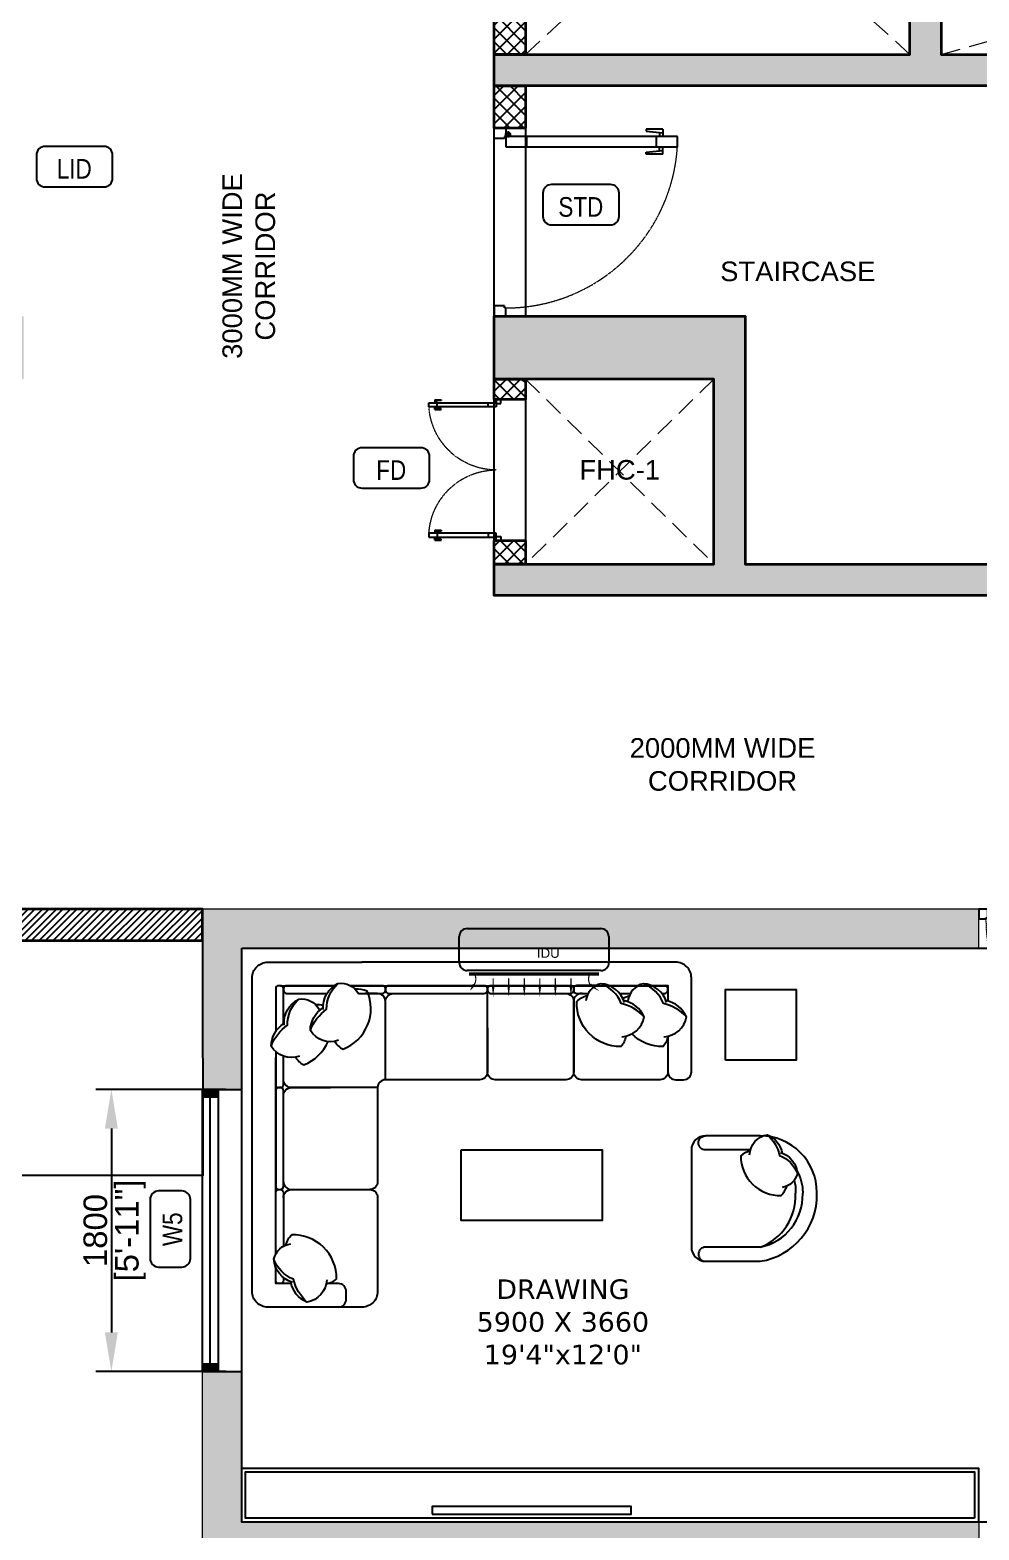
# Model space of a CAD drawing. Header units: millimetres. Extents: x 94643 to 134206, y 115494 to 180803.
# Drawn here: x 114201 to 120250, y 132077 to 141644 of the extents above; entities that cross this region are included whole.
import ezdxf
from ezdxf.enums import TextEntityAlignment as Align

# ---------------------------------------------------------------- set-up
doc = ezdxf.new("R2010")
doc.units = ezdxf.units.MM
for name, pattern in [('( Hidden )', [0.375, 0.25, -0.125]), ('3BHK  WEST_UN-3$0$DASHED', [0.75, 0.5, -0.25]), ('Core & corridor$0$Core_FF & Typical_TD$0$DASHED', [0.75, 0.5, -0.25])]:
    doc.linetypes.add(name, pattern=pattern)
for name, color, linetype in [('A-1S Sofa', 253, 'Continuous'), ('A-6S Sofa', 253, 'Continuous'), ('A-AC', 252, 'Continuous'), ('A-Dimensions', 4, 'Continuous'), ('A-Door', 11, 'Continuous'), ('A-Door Line', 8, 'Continuous'), ('A-Elevation 10', 8, 'Continuous'), ('A-Furniture', 8, 'Continuous'), ('A-Hatch', 252, 'Continuous'), ('A-Room Boundary', 44, 'Continuous'), ('A-Shaft', 8, 'Continuous'), ('A-Sofa Center  Table', 253, 'Continuous'), ('A-Sofa Side Table', 253, 'Continuous'), ('A-Text Main', 44, 'Continuous'), ('A-TV', 253, 'Continuous'), ('A-TV Unit', 252, 'Continuous'), ('A-Window', 4, 'Continuous')]:
    doc.layers.add(name, color=color, linetype=linetype)
doc.layers.add('A-Wall', color=240, linetype='Continuous', lineweight=35)
doc.styles.add('2024-08-29_TOWER-A$0$simplex-0.8', font='simplex.shx', dxfattribs={"width": 0.8})
doc.styles.add('3.5BHK WEST-UN-6$0$grid_text', font='verdana.ttf')
doc.styles.add('3BHK  WEST_UN-2$0$AMISH', font='arial.ttf')
doc.styles.add('ARIAL', font='ARIALN.TTF')
doc.styles.add('Core & corridor$0$Standard', font='arial.ttf')
doc.styles.add('S', font='arial.ttf', dxfattribs={"height": 150})
doc.dimstyles.new('DIMSMALL', dxfattribs={"dimtxt": 150, "dimasz": 250, "dimexe": 100, "dimexo": 100, "dimgap": 25, "dimtad": 1, "dimdec": 0, "dimzin": 0, "dimdsep": 46, "dimtxsty": 'S', "dimcen": 0, "dimdle": 100, "dimclrd": 8, "dimclre": 8, "dimclrt": 256, "dimazin": 0, "dimtfac": 1, "dimtdec": 0, "dimtix": 1, "dimtmove": 0, "dimatfit": 3, "dimldrblk": '12_DatumFilled', "dimfxl": 1, "dimtolj": 1, "dimtzin": 0, "dimlwd": -1, "dimlwe": -1, "dimarcsym": 1})

# ---------------------------------------------------------------- blocks, each defined once
blk = doc.blocks.new('Core & corridor$0$Core_FF & Typical_TD$0$bshdj')
for p, q in [((-2287, 1074), (-2240, 1074)), ((-2287, 1074), (-2287, 968)), ((-2273, 968), (-2264, 1074)), ((-2265, 1054), (-2240, 1054)), ((-2240, 1168), (-2240, 75)), ((-2173, 1168), (-2240, 1168)), ((-2173, 1034), (-2240, 1034)), ((-2173, 75), (-2173, 1168)), ((-2127, 1074), (-2173, 1074)), ((-2148, 1054), (-2173, 1054)), ((-2140, 968), (-2150, 1074)), ((-2127, 1074), (-2127, 968)), ((-167, 1074), (-167, 968)), ((-167, 1074), (-120, 1074)), ((-153, 968), (-143, 1074)), ((-145, 1054), (-120, 1054)), ((-120, 75), (-120, 1168)), ((-120, 1168), (-53, 1168)), ((-120, 1034), (-53, 1034)), ((-53, 1168), (-53, 75)), ((-7, 1074), (-53, 1074)), ((-28, 1054), (-53, 1054)), ((-20, 968), (-30, 1074)), ((-7, 1074), (-7, 968)), ((-2287, 968), (-2273, 968)), ((-2127, 968), (-2140, 968)), ((-167, 968), (-153, 968)), ((-7, 968), (-20, 968)), ((-2293, 0), (-2293, 75)), ((-2293, 75), (-2240, 75)), ((-2227, 0), (-2293, 0)), ((-2273, 88), (-2233, 88)), ((-2253, 108), (-2253, 68)), ((-2173, 208), (-2240, 208)), ((-2240, 75), (-2240, 67)), ((-2240, 75), (-2173, 75)), ((-2240, 67), (-2227, 67)), ((-2227, 67), (-2227, 0)), ((-120, 208), (-53, 208)), ((-53, 75), (-120, 75)), ((-120, 75), (-120, 75)), ((-67, 67), (-67, 0)), ((-53, 67), (-67, 67)), ((-67, 0), (0, 0)), ((-20, 88), (-60, 88)), ((0, 75), (-53, 75)), ((-53, 75), (-53, 67)), ((-40, 108), (-40, 68)), ((0, 0), (0, 75))]:
    blk.add_line(p, q)
for centre in [(-2253, 88), (-40, 88)]:
    blk.add_circle(centre, 13.3)
at = {"linetype": 'Core & corridor$0$Core_FF & Typical_TD$0$DASHED', "lineweight": 0}
for centre, start, end in [((-2243, 73), 0.0822, 86.3506), ((-50, 73), 93.6494, 179.9178)]:
    blk.add_arc(centre, 1097, start, end, dxfattribs=at)
blk = doc.blocks.new('Core & corridor$0$Core_FF & Typical_TD$0$Door11')
at = {"layer": 'A-Door'}
for p, q in [((-991.7, 0), (-1050, 0)), ((-1050, 0), (-1050, -65.6)), ((-58.3, 0), (0, 0)), ((0, 0), (0, -65.6)), ((-1050, -65.6), (-1003.4, -65.6)), ((-1003.4, -65.6), (-1003.4, -58.3)), ((-1003.4, -58.3), (-991.7, -58.3)), ((-991.7, -58.3), (-991.7, 0)), ((-104.9, -65.6), (-104.9, -1021.8)), ((-46.6, -65.6), (-104.9, -65.6)), ((-104.9, -65.6), (-104.9, -65.6)), ((-58.3, -58.3), (-58.3, 0)), ((-46.6, -58.3), (-58.3, -58.3)), ((-17.5, -77.3), (-52.5, -77.3)), ((-46.6, -65.6), (-46.6, -58.3)), ((-46.6, -1021.8), (-46.6, -65.6)), ((0, -65.6), (-46.6, -65.6)), ((-35, -94.7), (-35, -59.8)), ((-104.9, -182.2), (-46.6, -182.2)), ((-145.8, -846.8), (-134.1, -846.8)), ((-145.8, -940.1), (-145.8, -846.8)), ((-134.1, -846.8), (-125.5, -940.1)), ((-104.9, -905.1), (-46.6, -905.1)), ((-17.5, -846.8), (-26.1, -940.1)), ((-5.8, -846.8), (-17.5, -846.8)), ((-5.8, -940.1), (-5.8, -846.8)), ((-145.8, -940.1), (-104.9, -940.1)), ((-127.1, -922.6), (-104.9, -922.6)), ((-24.5, -922.6), (-46.6, -922.6)), ((-5.8, -940.1), (-46.6, -940.1)), ((-104.9, -1021.8), (-46.6, -1021.8))]:
    blk.add_line(p, q, dxfattribs=at)
blk.add_circle((-35, -77.3), 11.7, dxfattribs=at)
at = {"layer": 'A-Door', "linetype": 'Core & corridor$0$Core_FF & Typical_TD$0$DASHED', "lineweight": 0}
blk.add_arc((-43.9, -64.2), 959.5, 180.08223, 266.3506, dxfattribs=at)
blk = doc.blocks.new('Core & corridor$0$A$C436b777d')
at = {"layer": 'A-Hatch'}
h = blk.add_hatch(color=256, dxfattribs=at)
h.dxf.hatch_style = 1
h.paths.add_polyline_path([(250, -3072.7), (2950, -3072.6), (2950, -2672.7), (0.5, -2672.7), (0.5, -12132.6), (2950, -12132.7), (2950, -11732.7), (250.5, -11732.7), (250.5, -9577.7), (2950, -9577.7), (2950, -9377.8), (250.5, -9377.7), (250.5, -7222.7), (2950, -7222.7), (2950, -5565), (2700, -5565), (2700.2, -6972.7), (250.5, -6972.7)])
h.paths.add_polyline_path([(3300, 6580.6), (3300, 9502.1), (3500, 9502.1), (3500.1, 35), (0.4, 35), (0.5, 6682.1), (250, 6682.1), (250.5, 435), (3300.5, 435)])
edge = h.paths.add_edge_path()
edge.add_line((3300, 14502.1), (2580, 14502.1))
edge.add_line((2580, 14502.1), (2580, 15744))
edge.add_line((2580, 15744), (3500, 15744))
edge.add_line((3500, 15744), (3500, 16044))
edge.add_line((3500, 16044), (2380, 16044))
edge.add_line((2380, 16044), (2380, 14502.1))
edge.add_line((2380, 14502.1), (0.5, 14502.1))
edge.add_line((0.5, 14502.1), (0.5, 7866.6))
edge.add_line((0.5, 7866.6), (250.5, 7866.6))
edge.add_line((250.5, 7866.6), (250.5, 14102.1))
edge.add_line((250.5, 14102.1), (2380, 14102.1))
edge.add_line((2380, 14102.1), (2380, 10852.1))
edge.add_line((2380, 10852.1), (2580, 10852.1))
edge.add_line((2580, 10852.1), (2580, 14102.1))
edge.add_line((2580, 14102.1), (3300, 14102.1))
edge.add_line((3300, 14102.1), (3300, 10702.1))
edge.add_line((3300, 10702.1), (3500, 10702.1))
edge.add_line((3500, 10702.1), (3500, 14502.1))
edge.add_line((3500, 14502.1), (2580, 14502.1))
h = blk.add_hatch(color=256, dxfattribs=at)
h.dxf.hatch_style = 1
h.paths.add_polyline_path([(12050, -10062.7), (14174.6, -10062.7), (14174.6, -13512.7), (5950, -13512.7), (5950, -13312.7), (7350, -13312.7), (7350, -12132.7), (5950, -12132.7), (5950, -11732.7), (7550, -11732.7), (7550, -13312.7), (13974.6, -13312.7), (13974.6, -10262.7), (9764, -10262.7), (9764, -10062.7), (11850, -10062.7), (11850, -9202.4), (8800, -9202.4), (8800, -10062.7), (9144, -10062.7), (9144, -10262.7), (5950, -10262.7), (5950, -10062.7), (8600, -10062.7), (8600, -7832.6), (5500, -7832.6), (5500, -7632.6), (8800, -7632.6), (8800, -9002.4), (12050, -9002.4)])
h = blk.add_hatch(dxfattribs=at)
h.set_pattern_fill('ANSI37', color=256, scale=20)
h.set_pattern_definition([(45, (27573.86, 93), (-44.90128, 44.90128), []), (135, (27573.86, 93), (-44.90128, -44.90128), [])])
h.paths.add_polyline_path([(5950, -9431.8), (6150, -9431.8), (6150, -10062.7), (5950, -10062.7)])
h.paths.add_polyline_path([(5950, -7832.6), (6150, -7832.6), (6150, -8231.8), (5950, -8231.8)])
h.paths.add_polyline_path([(5950, -12132.7), (6150, -12132.7), (6150, -12262.7), (5950, -12262.7)])
h.paths.add_polyline_path([(5950, -13162.7), (6150, -13162.7), (6150, -13312.7), (5950, -13312.7)])
h.paths.add_polyline_path([(5950, -10262.7), (6150, -10262.7), (6150, -10532.7), (5950, -10532.7)])
at = {"layer": 'A-Elevation 10'}
for points in [[(6150, -11732.7), (5950, -11732.7), (5950, -10532.7), (6150, -10532.7)], [(6150, -13162.7), (5950, -13162.7), (5950, -12262.7), (6150, -12262.7)]]:
    blk.add_lwpolyline(points, close=True, dxfattribs=at)
at = {"layer": 'A-Shaft', "linetype": '( Hidden )', "lineweight": 0, "ltscale": 500}
for points in [[(6150, -7832.6), (8600, -10062.7)], [(6150, -10062.7), (8550, -7832.6)], [(8800, -10062.7), (11850, -9202.4)], [(7350, -12132.7), (6150, -13312.7)], [(6150, -12132.7), (7350, -13312.7)]]:
    blk.add_lwpolyline(points, dxfattribs=at)
at = {"layer": 'A-Wall'}
for points in [[(12050, -10062.7), (14174.6, -10062.7), (14174.6, -13512.7), (5950, -13512.7), (5950, -13312.7), (7350, -13312.7), (7350, -12132.7), (5950, -12132.7), (5950, -11732.7), (7550, -11732.7), (7550, -13312.7), (13974.6, -13312.7), (13974.6, -10262.7), (9764, -10262.7), (9764, -10062.7), (11850, -10062.7), (11850, -9202.4)], [(8800, -9202.4), (8800, -10062.7), (9144, -10062.7), (9144, -10262.7), (5950, -10262.7), (5950, -10062.7), (8600, -10062.7), (8600, -7832.6)]]:
    blk.add_lwpolyline(points, dxfattribs=at)
for points in [[(5950, -9431.8), (6150, -9431.8), (6150, -10062.7), (5950, -10062.7)], [(5950, -10262.7), (6150, -10262.7), (6150, -10532.7), (5950, -10532.7)], [(5950, -12132.7), (6150, -12132.7), (6150, -12262.7), (5950, -12262.7)], [(5950, -13162.7), (6150, -13162.7), (6150, -13312.7), (5950, -13312.7)]]:
    blk.add_lwpolyline(points, close=True, dxfattribs=at)
at = {"layer": 'A-Door', "ltscale": 5}
for name, p, xscale, yscale, zscale, rotation in [('Core & corridor$0$Core_FF & Typical_TD$0$Door11', (5950, -10532.7), 1.142857140802877, 1.142857140802877, 1.142857140802877, 89.99999594244068), ('Core & corridor$0$Core_FF & Typical_TD$0$bshdj', (5992.3, -13162.7), -0.3924322638604997, 0.3924322638604997, 0.3924322638604998, 90.00000024998234)]:
    blk.add_blockref(name, p, dxfattribs=dict(at, xscale=xscale, yscale=yscale, zscale=zscale, rotation=rotation))
at = {"layer": 'A-Text Main', "char_height": 125, "width": 950.15, "attachment_point": 5, "line_spacing_factor": 1.010232, "style": 'Core & corridor$0$Standard'}
for s, insert in [('STAIRCASE ', (7885.1, -11447)), ('FHC-1', (6750, -12712.7))]:
    blk.add_mtext(s, dxfattribs=dict(at, insert=insert))
blk = doc.blocks.new('2024-08-29_TOWER-A$0$WNTG')
at = {"layer": 'A-Text Main'}
blk.add_lwpolyline([(-187.8, 246.2), (187.8, 246.2, -0.414214), (242.8, 191.2), (242.8, 43.3, -0.414214), (187.8, -11.7), (-187.8, -11.7, -0.414214), (-242.8, 43.3), (-242.8, 191.2, -0.414214)], format="xyb", close=True, dxfattribs=at)
at = {"layer": 'A-Text Main', "style": '2024-08-29_TOWER-A$0$simplex-0.8', "width": 0.8}
blk.add_attdef('WNTG', text='', height=150, dxfattribs=at).set_placement((-1.6, 43), align=Align.CENTER)
blk = doc.blocks.new('Core & corridor')
at = {"linetype": 'Continuous'}
h = blk.add_hatch(dxfattribs=at)
h.set_pattern_fill('ANSI31', color=256, scale=20)
h.set_pattern_definition([(45, (9094.61, 11413.763), (-44.90128, 44.90128), [])])
h.paths.add_polyline_path([(14695.1, 50838.9), (16097.2, 50838.9), (16097.2, 51038.9), (14695.1, 51038.9)])
h.paths.add_polyline_path([(10846, 12913.8), (14684.7, 12913.8), (14684.7, 13113.9), (10846, 13113.9)])
h.paths.add_polyline_path([(20834.7, 15114.5), (20834.7, 13113.9), (21034.8, 13113.9), (21034.8, 15114.5)])
h = blk.add_hatch(dxfattribs=at)
h.set_pattern_fill('ANSI31', color=256, scale=20)
h.set_pattern_definition([(45, (32043.1, 11413.763), (-44.90128, 44.90128), [])])
h.paths.add_polyline_path([(10846, 13113.9), (10846, 12913.8), (14684.7, 12913.8), (14684.7, 13113.9)])
at = {"layer": 'A-Elevation 10'}
blk.add_lwpolyline([(10846.2, 12913.8), (14684.7, 12913.8), (14688.2, 11413.8), (10844.8, 11413.8)], close=True, dxfattribs=at)
at = {"layer": 'A-Wall'}
blk.add_lwpolyline([(10846, 12913.8), (14684.7, 12913.8), (14684.7, 13113.9), (10846, 13113.9)], close=True, dxfattribs=at)
at = {"ltscale": 300}
blk.add_blockref('Core & corridor$0$A$C436b777d', (10594.6, 28627.2), dxfattribs=at)
at = {"layer": 'A-Text Main'}
ref = blk.add_blockref('2024-08-29_TOWER-A$0$WNTG', (13869.3, 17965.9), dxfattribs=dict(at, xscale=-1, rotation=180))
ref.add_attrib('WNTG', 'LID', dxfattribs={"height": 125, "style": 'ARIAL'}).set_placement((13867.7, 17772.5), align=Align.CENTER)
ref = blk.add_blockref('2024-08-29_TOWER-A$0$WNTG', (17098.2, 17723.1), dxfattribs=dict(at, xscale=-1, rotation=180))
ref.add_attrib('WNTG', 'STD', dxfattribs={"height": 125, "style": 'ARIAL'}).set_placement((17096.6, 17529.7), align=Align.CENTER)
ref = blk.add_blockref('2024-08-29_TOWER-A$0$WNTG', (15889.8, 16044.6), dxfattribs=dict(at, xscale=-1, rotation=180))
ref.add_attrib('WNTG', 'FD', dxfattribs={"height": 125, "style": 'ARIAL'}).set_placement((15888.2, 15851.1), align=Align.CENTER)
at = {"layer": 'A-Text Main', "insert": (14980.7, 17215), "char_height": 125, "width": 1745.679, "attachment_point": 5, "rotation": 90, "line_spacing_factor": 1.010232, "style": 'Core & corridor$0$Standard'}
blk.add_mtext('3000MM WIDE CORRIDOR', dxfattribs=at)
at = {"layer": 'A-Text Main', "insert": (17999.9, 14035.5), "char_height": 125, "width": 1745.679, "attachment_point": 5, "line_spacing_factor": 1.010232, "style": 'Core & corridor$0$Standard'}
blk.add_mtext('2000MM WIDE CORRIDOR', dxfattribs=at)
blk = doc.blocks.new('*D241')
at = {"layer": 'A-Dimensions', "color": 8, "transparency": 16777216}
for p, q in [((115450.4, 134887.7), (114619.8, 134887.7)), ((114719.8, 134637.7), (114719.8, 133337.7)), ((115450.4, 133087.7), (114619.8, 133087.7))]:
    blk.add_line(p, q, dxfattribs=at)
for points in [[(114678.1, 134637.7), (114761.4, 134637.7), (114719.8, 134887.7)], [(114678.1, 133337.7), (114761.4, 133337.7), (114719.8, 133087.7)]]:
    blk.add_solid(points, dxfattribs=at)
at = {"layer": 'Defpoints', "color": 0, "transparency": 16777216}
for p in [(115550.4, 134887.7), (114719.8, 133087.7), (115550.4, 133087.7)]:
    blk.add_point(p, dxfattribs=at)
at = {"layer": 'A-Dimensions', "lineweight": 30, "transparency": 16777216, "char_height": 150, "attachment_point": 5, "rotation": 90, "style": 'S'}
for s, insert in [('\\A1;[5\'-11"]', (114840.9, 133987.7)), ('\\A1;1800', (114618.2, 133987.7))]:
    blk.add_mtext(s, dxfattribs=dict(at, insert=insert))
blk = doc.blocks.new('12_DatumFilled')
at = {"color": 8, "linetype": 'ByBlock'}
blk.add_solid([(0, 0.577), (-1, 0), (0, -0.577)], dxfattribs=at)
blk = doc.blocks.new('3.5BHK WEST-UN-6$0$A$C419e3904')
at = {"layer": 'A-6S Sofa'}
for points in [[(1500, 419.6), (1500, 700, 0.414214), (1450, 750), (850, 750, -0.414214), (800, 800), (800, 1400, 0.414214), (750, 1450, 0.414214), (800, 1500), (800, 2100, 0.414214), (700, 2200), (100, 2200, 0.414214), (0, 2100), (0, 100, 0.414214), (100, 0), (700, 0)], [(349.5, 2168.2, 0.14773), (263.6, 2022, 0.213343), (137.6, 1893.1, 0.178662)], [(475.6, 2024.9, 0.356772), (349.5, 2168.2, 0.249542), (245.7, 2038.4, -9.61688)], [(550, 2200, -0.414214), (600, 2150), (600, 2100, -0.414214), (550, 2050), (472.5, 2050)], [(256.7, 2042.2, 0.306663), (137.6, 1893.1, 0.30633), (246.4, 1795.7, -0.872847)], [(200, 2011.8), (200, 2030, 0.414214), (180, 2050), (170, 2050, 0.414214), (150, 2030)], [(472.5, 2050.1, -0.165541), (538.6, 2019.2, -0.425989), (252.1, 1738.4, -0.121523), (212.7, 1805, 7.115464)], [(150, 1861.6), (150, 1470, 0.414214), (170, 1450), (180, 1450, 0.414214), (200, 1470), (200, 1811.3, 0.414214)], [(200, 1500, 0.414214), (250, 1450), (750, 1450, 0.414214)], [(200, 1400, -0.414214), (250, 1450)], [(200, 1125), (200, 850, 0.414214), (250, 800), (500, 800)], [(150, 569.7), (150, 780, -0.414214), (170, 800), (180, 800, -0.414214), (200, 780), (200, 599.1)], [(800, 800), (250, 800, 0.414214), (200, 750), (200, 625.6)], [(2800, 700), (2800, 100, -0.414214), (2700, 0), (700, 0)], [(850, 750), (850, 250, -0.414214), (800, 200), (720.9, 200)], [(2050, 474.7), (2050, 700, 0.414214), (2000, 750), (1550, 750, 0.414214), (1500, 700), (1500, 180.2)], [(2650, 472.9), (2650, 700, 0.414214), (2600, 750), (2100, 750, 0.414214), (2050, 700), (2050, 249.5)], [(2650, 572.5), (2650, 700, -0.414214), (2700, 750), (2750, 750, -0.414214), (2800, 700)], [(301, 598.6, 0.356772), (121.1, 535.1, 0.249542), (202.8, 390.3, -9.61688)], [(276.5, 605.2, -0.165541), (329.8, 655, -0.200231), (484, 506.3, -0.121523)], [(121.1, 535.1, 0.14773), (224.6, 400.9, 0.213343), (297.3, 235.9, 0.178662)], [(550.9, 498.2, 0.356772), (371, 434.7, 0.249542), (452.7, 289.9, -9.61688)], [(526.4, 504.8, -0.165541), (579.7, 554.5, -0.425989), (733.5, 184, -0.121523), (656.9, 172.3, 7.115464)], [(2380.8, 472, 0.165541), (2349.8, 538, 0.425989), (2069, 251.6, 0.121523), (2135.7, 212.1, -7.115464)], [(2650.1, 472, 0.165541), (2619.2, 538, 0.200231), (2420.7, 457.6, 0.121523)], [(200, 392.2), (200, 170, -0.414214), (180, 150), (170, 150, -0.414214), (150, 170), (150, 442.5)], [(203.3, 402.1, 0.306663), (297.3, 235.9, 0.30633), (428.3, 300.5, -0.872847)], [(371, 434.7, 0.14773), (474.5, 300.5, 0.213343), (547.2, 135.4, 0.178662)], [(2106, 199.5), (2100, 199.5, -0.414214), (2050, 249.5), (2050, 474.7)], [(2355.6, 475, -0.356772), (2498.8, 349, -0.249542), (2369, 245.1, 9.61688)], [(2624.9, 475, -0.356772), (2768.2, 349, -0.249542), (2638.4, 245.1, 9.61688)], [(453.3, 301.6, 0.306663), (547.2, 135.4, 0.30633), (678.2, 200.1, -0.872847)], [(2498.8, 349, -0.14773), (2352.7, 263.1, -0.213343), (2223.8, 137, -0.178662)], [(2768.2, 349, -0.14773), (2622, 263.1, -0.213343), (2493.1, 137, -0.178662)], [(523.1, 150), (220, 150, -0.414214), (200, 170), (200, 180, -0.414214), (220, 200), (477.2, 200)], [(453.2, 275.2, -0.071865), (407, 272.7, 7.115464)], [(678.1, 200), (830, 200, -0.414214), (850, 180), (850, 170, -0.414214), (830, 150), (627, 150)], [(850, 250), (850, 250, 0.414214), (900, 200), (1016.8, 200)], [(2000, 199.5, 0.414214), (2050, 249.5)], [(2192.3, 149.5), (2070, 149.5, -0.414214), (2050, 169.5), (2050, 179.5, -0.414214), (2070, 199.5), (2141.9, 199.5, -0.414214)], [(2372.9, 256.2, -0.306663), (2223.8, 137, -0.30633), (2126.3, 245.9, 0.872847)], [(2342.5, 199.5), (2411.3, 199.5, -0.414214)], [(2363.1, 231.7, 0.071865), (2405, 212.1, -7.115464)], [(2642.2, 256.2, -0.306663), (2493.1, 137, -0.30633), (2395.7, 245.9, 0.872847)], [(2544.8, 149.5), (2650, 149.5), (2650, 247.7, -0.414214)], [(2611.8, 199.5), (2630, 199.5, -0.414214), (2650, 179.5), (2650, 169.5, -0.414214), (2630, 149.5)]]:
    blk.add_lwpolyline(points, format="xyb", dxfattribs=at)
for points in [[(248.3, 2050), (150, 2050), (150, 1944.8)], [(150, 1861.6), (150, 607.7)], [(228.8, 352.2), (229.4, 353.8)], [(180, 150), (523.1, 150)], [(627, 150), (2650, 150)], [(2275.5, 149.5), (2461.6, 149.5)]]:
    blk.add_lwpolyline(points, dxfattribs=at)
for points in [[(150, 820), (150, 1430, -0.414214), (170, 1450), (180, 1450, -0.414214), (200, 1430), (200, 820, -0.414214), (180, 800), (170, 800, -0.414214)], [(870, 200), (1480, 200, -0.414214), (1500, 180), (1500, 170, -0.414214), (1480, 150), (870, 150, -0.414214), (850, 170), (850, 180, -0.414214)], [(1520, 200), (2030, 199.5, -0.414214), (2050, 179.5), (2050, 169.5, -0.414214), (2030, 149.5), (1520, 150, -0.414214), (1500, 170), (1500, 180, -0.414214)]]:
    blk.add_lwpolyline(points, format="xyb", close=True, dxfattribs=at)
blk = doc.blocks.new('A$C6bc99d7f')
at = {"layer": 'A-Window', "linetype": 'Continuous'}
for points in [[(-150, 1800), (-250, 1800), (-250, 1750), (-150, 1750)], [(-250, 0), (-150, 0), (-150, 50), (-250, 50)]]:
    blk.add_hatch(color=256, dxfattribs=at).paths.add_polyline_path(points)
for p, q in [((-250, 1800), (-150, 1800)), ((-250, 0), (-250, 1800)), ((-250, 1750), (-250, 1800)), ((-250, 1800), (-150, 1800)), ((-250, 1800), (-150, 1800)), ((-150, 1750), (-250, 1750)), ((-250, 50), (-250, 1750)), ((-200, 50), (-200, 1750)), ((-150, 1800), (0, 1800)), ((-150, 1800), (-150, 1750)), ((-150, 1800), (0, 1800)), ((-150, 1750), (-150, 50)), ((0, 0), (0, 1800)), ((-250, 0), (-250, 50)), ((-250, 50), (-150, 50)), ((-250, 0), (-150, 0)), ((-250, 0), (-150, 0)), ((-250, 0), (-150, 0)), ((-150, 50), (-150, 0)), ((-150, 0), (0, 0)), ((-150, 0), (0, 0))]:
    blk.add_line(p, q, dxfattribs=at)
blk = doc.blocks.new('A$Cd470dc81')
at = {"layer": 'A-Door'}
for p, q in [((0, -55.5), (0, 0)), ((0, 0), (62.5, 0)), ((62.5, 0), (62.5, -44.4)), ((55.5, -55.5), (0, -55.5)), ((62.5, -44.4), (55.5, -44.4)), ((55.5, -44.4), (55.5, -55.5)), ((90.2, -33.3), (56.9, -33.3)), ((1173.1, -44.4), (62.5, -44.4)), ((62.5, -44.4), (62.5, -99.9)), ((73.6, -16.7), (73.6, -50)), ((173.5, -99.9), (173.5, -44.4)), ((1006.5, -5.6), (1006.5, -16.7)), ((1095.4, -5.6), (1006.5, -5.6)), ((1006.5, -16.7), (1095.4, -24.9)), ((1062, -99.9), (1062, -44.4)), ((1078.7, -23.3), (1078.7, -44.4)), ((1095.4, -5.6), (1095.4, -44.4)), ((1173.1, -99.9), (1173.1, -44.4)), ((62.5, -99.9), (1173.1, -99.9)), ((62.5, -99.9), (62.5, -99.9)), ((1006.5, -127.7), (1095.4, -119.5)), ((1006.5, -138.8), (1006.5, -127.7)), ((1095.4, -138.8), (1006.5, -138.8)), ((1078.7, -121), (1078.7, -99.9)), ((1095.4, -138.8), (1095.4, -99.9)), ((55.5, -1144.5), (0, -1144.5)), ((0, -1144.5), (0, -1200)), ((55.5, -1155.6), (55.5, -1144.5)), ((0, -1200), (62.5, -1200)), ((62.5, -1155.6), (55.5, -1155.6)), ((62.5, -1200), (62.5, -1155.6))]:
    blk.add_line(p, q, dxfattribs=at)
blk.add_circle((73.6, -33.3), 11.1, dxfattribs=at)
at = {"layer": 'A-Door', "linetype": '3BHK  WEST_UN-3$0$DASHED', "lineweight": 0}
blk.add_arc((61.2, -41.8), 1113.8, 270.08223, 356.3506, dxfattribs=at)
blk = doc.blocks.new('3BHK  WEST_UN-3$0$2024-08-29_TOWER-A$0$SIDE TABLE')
at = {"layer": 'A-Furniture'}
blk.add_lwpolyline([(0.45, 0), (0, 0), (0, 0.45), (0.45, 0.45)], close=True, dxfattribs=at)
blk = doc.blocks.new('3BHK  WEST_UN-3$0$A$Ce69b8bcf')
at = {"layer": 'A-1S Sofa'}
for points in [[(800.1, 434.8), (800.1, 90.2, -0.414214), (709.9, 0), (360.8, 0, -0.376272), (0.1, 430.3), (0.1, 434.8), (0.1, 439.3, -0.414214), (360.8, 800), (709.9, 800, -0.414214), (800.1, 709.8), (800.1, 434.8)], [(315.3, 807.4, 0.14773), (237.8, 675.6, 0.213343), (124.1, 559.4, 0.178662)], [(428.9, 678.2, 0.356772), (315.3, 807.4, 0.249542), (221.6, 690.3, -9.61688)], [(424, 709.8), (709.9, 709.8, 0.414214), (755, 754.9), (755, 754.9, 0.414214), (709.9, 800)], [(231.6, 693.8, 0.306663), (124.1, 559.4, 0.30633), (222.3, 471.5, -0.872847)], [(426.1, 700.9, -0.165541), (485.7, 673, -0.425989), (227.4, 419.8, -0.121523), (191.8, 479.9, 7.115464)], [(125.9, 573.6, 0.130591), (90.3, 439.3), (90.3, 434.8)], [(145.1, 516.2, 0.072384), (135.4, 439.3), (135.4, 434.8)], [(360.8, 90.2, -0.364589), (90.3, 430.3), (90.3, 434.8)], [(360.8, 90.2, -0.321599), (135.4, 430.3), (135.4, 434.8)], [(360.8, 90.2), (709.9, 90.2, -0.414214), (755, 45.1), (755, 45.1, -0.414214), (709.9, 0)]]:
    blk.add_lwpolyline(points, format="xyb", dxfattribs=at)
blk = doc.blocks.new('3BHK  WEST_UN-2$0$WALL MOUNTED SPLIT AC')
at = {"layer": 'A-AC'}
for p, q in [((18065.12, -8113.34), (18065.11, -8079.5)), ((18067.15, -8077.46), (18073.71, -8077.46)), ((18075.75, -8079.5), (18075.75, -8113.29)), ((18064.01, -8112.84, 0), (18064, -8079.99, 0)), ((18064.41, -8112.84, 0), (18064.41, -8079.99, 0)), ((18073.72, -8115.33), (18067.16, -8115.38))]:
    blk.add_line(p, q, dxfattribs=at)
at = {"layer": 'A-AC', "elevation": 0}
for points in [[(18059.86, -8080.11, 0, 0.75, 0), (18061.51, -8081.22, 0.75, 0.75, 0)], [(18058.43, -8086.05, 0, 0.75, 0), (18061.52, -8086.05, 0.75, 0.75, 0)], [(18058.44, -8089.99, 0, 0.75, 0), (18061.52, -8089.99, 0.75, 0.75, 0)], [(18058.44, -8093.93, 0, 0.75, 0), (18061.52, -8093.93, 0.75, 0.75, 0)], [(18058.44, -8097.86, 0, 0.75, 0), (18061.52, -8097.86, 0.75, 0.75, 0)], [(18058.44, -8101.8, 0, 0.75, 0), (18061.52, -8101.8, 0.75, 0.75, 0)], [(18058.44, -8105.74, 0, 0.75, 0), (18061.52, -8105.74, 0.75, 0.75, 0)], [(18059.87, -8112.95, 0, 0.75, 0), (18061.51, -8110.65, 0.75, 0.75, 0)]]:
    blk.add_lwpolyline(points, format="xyseb", dxfattribs=at)
at = {"layer": 'A-AC', "const_width": 0.3, "elevation": 0}
for points in [[(18061.51, -8081.22, 0.246742), (18063.87, -8081.49, -4.761831)], [(18061.51, -8110.65, -0.246742), (18063.87, -8110.38, 4.761831)]]:
    blk.add_lwpolyline(points, format="xyb", dxfattribs=at)
for points in [[(18061.52, -8086.05), (18063.17, -8086.05)], [(18061.52, -8089.99), (18063.17, -8089.99)], [(18061.52, -8093.93), (18063.17, -8093.93)], [(18061.52, -8097.86), (18063.17, -8097.86)], [(18061.52, -8101.8), (18063.17, -8101.8)], [(18061.52, -8105.74), (18063.17, -8105.74)]]:
    blk.add_lwpolyline(points, dxfattribs=at)
at = {"layer": 'A-AC'}
for centre, start, end in [((18067.15, -8079.5), 90.0082, 180.0082), ((18073.71, -8079.5), 0.0078, 90.0078), ((18067.16, -8113.34), 180.0082, 270.0082), ((18073.71, -8113.29), 270.0078, 0.0078)]:
    blk.add_arc(centre, 2.04, start, end, dxfattribs=at)
at = {"layer": 'A-AC', "style": '3BHK  WEST_UN-2$0$AMISH'}
blk.add_attdef('IDU', text='', height=2.4, rotation=90.0082, dxfattribs=at).set_placement((18070, -8096.33, 0), align=Align.MIDDLE_CENTER)
blk = doc.blocks.new('3.5BHK EAST-UN-5$0$2024-08-29_TOWER-A$0$TV FG')
at = {"layer": 'A-TV'}
blk.add_lwpolyline([(-635, -25), (635, -25), (635, -75), (-635, -75)], close=True, dxfattribs=at)
blk = doc.blocks.new('A$C59fceabc')
at = {"layer": 'A-Sofa Center  Table', "linetype": 'Continuous'}
blk.add_lwpolyline([(0, 0), (0, 900), (450, 900), (450, 0)], close=True, dxfattribs=at)
blk = doc.blocks.new('Unit-6')
at = {"layer": 'A-Hatch', "linetype": 'Continuous'}
h = blk.add_hatch(color=256, dxfattribs=at)
h.dxf.hatch_style = 1
h.paths.add_polyline_path([(-12775, 13069.9), (-12775, 11920), (-12525, 11920), (-12525, 12819.9), (-7825, 12819.9), (-7825, 13069.9)])
h.paths.add_polyline_path([(-7825, 9159.9), (-7825, 8959.9), (-12525, 8959.9), (-12525, 8109.9), (-12775, 8109.9), (-12775, 10120), (-12525, 10120), (-12525, 9159.9)])
h.paths.add_polyline_path([(-5007, 13069.9), (-752.8, 13070), (-752.8, 12819.9), (-5007, 12819.9)])
h.paths.add_polyline_path([(-4805.5, 9159.9), (-4805.5, 8959.9), (-6625, 8959.9), (-6625, 12819.9), (-6625, 13069.9), (-6425, 13069.9), (-6425, 12819.9), (-6425, 9159.9)])
h.paths.add_polyline_path([(-2885, 8959.9), (-3805, 8959.9), (-3805, 9159.9), (-250, 9159.9), (-250, 9810), (0, 9810), (0, 8909.9), (-2635.5, 8909.9), (-2885, 8909.9)])
h.paths.add_polyline_path([(-2885, 5459.9), (-2885, 5209.9), (-250, 5209.9), (-250, 1925), (-895, 1925), (-895, 1825), (-250, 1825), (-250, 0), (0, 0), (0, 5459.9)])
h.paths.add_polyline_path([(-4475, 250), (-4475, 3240), (-6370, 3240), (-6370, 2990), (-4725.5, 2990), (-4725.5, 250), (-5460, 250), (-5460, 0), (-3975, 0), (-3975, 250)])
h.paths.add_polyline_path([(-7825, 1855), (-7825, 4109.8), (-8025, 4109.8), (-8025.1, 1855)])
h.paths.add_polyline_path([(-9025, 4109.8), (-12775, 4109.8), (-12775, 0), (-11921.6, 0), (-11921.6, 250), (-12525, 250), (-12525, 3909.8), (-9025, 3910)])
h.paths.add_polyline_path([(-10030, 5730), (-10030, 5530), (-11615, 5530), (-12775, 5530), (-12775, 6609.9), (-12525, 6609.9), (-12525, 5730)])
h.paths.add_polyline_path([(-9180, 5530), (-7825, 5530), (-7825, 7959.9), (-8025, 7959.9), (-8025, 5730), (-9180, 5730)])
h.paths.add_polyline_path([(-8701.6, 248.2), (-11171.6, 250), (-11171.6, 0), (-8701.6, 0)])
h.paths.add_polyline_path([(-6210, 250), (-6210, 0), (-7951.6, 0), (-7951.6, 250)])
at = {"layer": 'A-Door Line'}
blk.add_line((-6625, 13069.9), (-7825, 13069.9), dxfattribs=at)
at = {"layer": 'A-Room Boundary', "linetype": 'Continuous'}
blk.add_lwpolyline([(-12525, 12819.9), (-6625, 12819.9), (-6625, 9159.9), (-12525, 9159.9)], close=True, dxfattribs=at)
at = {"layer": 'A-TV Unit'}
for points in [[(-7828.1, 9159.9), (-12525, 9159.9), (-12525, 9504.9), (-7828.1, 9504.9)], [(-7853.1, 9184.9), (-12500, 9184.9), (-12500, 9479.9), (-7853.1, 9479.9)]]:
    blk.add_lwpolyline(points, close=True, dxfattribs=at)
at = {"layer": 'A-Wall', "lineweight": 0}
for points in [[(-12775, 13069.9), (-12775, 11920), (-12525, 11920), (-12525, 12819.9), (-7825, 12819.9), (-7825, 13069.9)], [(-7825, 9159.9), (-7825, 8959.9), (-12525, 8959.9), (-12525, 8109.9), (-12775, 8109.9), (-12775, 10120), (-12525, 10120), (-12525, 9159.9)]]:
    blk.add_lwpolyline(points, close=True, dxfattribs=at)
at = {"layer": 'A-1S Sofa', "ltscale": 600, "xscale": -1}
blk.add_blockref('3BHK  WEST_UN-3$0$A$Ce69b8bcf', (-8858.2, 10823.6), dxfattribs=at)
at = {"layer": 'A-6S Sofa', "ltscale": 600, "xscale": -1, "rotation": 180}
blk.add_blockref('3.5BHK WEST-UN-6$0$A$C419e3904', (-12458.3, 12731.1), dxfattribs=at)
at = {"layer": 'A-AC', "color": 2}
ref = blk.add_blockref('3BHK  WEST_UN-2$0$WALL MOUNTED SPLIT AC', (-214465.7, -442061.2), dxfattribs=dict(at, xscale=25.17221723757715, yscale=25.17221723757715, zscale=25.17221723757715, rotation=90))
ref.add_attrib('IDU', 'IDU', dxfattribs={"layer": 'A-Furniture', "height": 60.41, "rotation": 0.00823, "style": '3BHK  WEST_UN-2$0$AMISH'}).set_placement((-10570.3, 12789.4, 0), align=Align.MIDDLE_CENTER)
at = {"layer": 'A-Door', "linetype": 'Continuous', "rotation": 270}
blk.add_blockref('A$Cd470dc81', (-6625, 13069.9), dxfattribs=at)
at = {"layer": 'A-Sofa Center  Table', "linetype": 'Continuous', "rotation": 270}
blk.add_blockref('A$C59fceabc', (-11126.5, 11533.4), dxfattribs=at)
at = {"layer": 'A-Sofa Side Table', "ltscale": 600, "xscale": 1000, "yscale": 1000, "zscale": 1000, "rotation": 270}
blk.add_blockref('3BHK  WEST_UN-3$0$2024-08-29_TOWER-A$0$SIDE TABLE', (-9440.9, 12556.1), dxfattribs=at)
at = {"layer": 'A-Text Main'}
ref = blk.add_blockref('2024-08-29_TOWER-A$0$WNTG', (-13097.5, 11029.3), dxfattribs=dict(at, xscale=-1, rotation=270))
ref.add_attrib('WNTG', 'W5', dxfattribs={"height": 125, "rotation": 90, "style": 'ARIAL'}).set_placement((-12904, 11027.7), align=Align.CENTER)
at = {"layer": 'A-TV', "ltscale": 600, "xscale": -1, "rotation": 180}
blk.add_blockref('3.5BHK EAST-UN-5$0$2024-08-29_TOWER-A$0$TV FG', (-10676.5, 9184.9), dxfattribs=at)
at = {"layer": 'A-Window'}
blk.add_blockref('A$C6bc99d7f', (-12525, 10120), dxfattribs=at)
at = {"layer": 'A-Text Main', "insert": (-10477.4, 10436), "char_height": 125, "width": 1167.553, "attachment_point": 5, "style": '3.5BHK WEST-UN-6$0$grid_text'}
blk.add_mtext('DRAWING\\P5900 X 3660\\P19\'4"x12\'0"', dxfattribs=at)

msp = doc.modelspace()

# ---------------------------------------------------------------- block references
at = {"linetype": 'Continuous'}
msp.add_blockref('Core & corridor', (100615.6, 122923.7), dxfattribs=at)

# ---------------------------------------------------------------- dimensions: what is measured, and where the dimension line sits
at = {"layer": 'A-Dimensions', "lineweight": 30}
dim = msp.add_linear_dim(base=(114719.8, 133087.7), p1=(115550.4, 134887.7), p2=(115550.4, 133087.7), angle=90, dimstyle='DIMSMALL', override={"dimpost": '\\X'}, dxfattribs=at)
dim.commit()
dim.dimension.update_dxf_attribs({"geometry": '*D241', "text_midpoint": (114719.8, 133987.7)})

# ---------------------------------------------------------------- next in the draw order: block references
at = {"linetype": 'Continuous'}
msp.add_blockref('Unit-6', (128075.4, 122967.7), dxfattribs=at)

doc.saveas('drawing.dxf')
